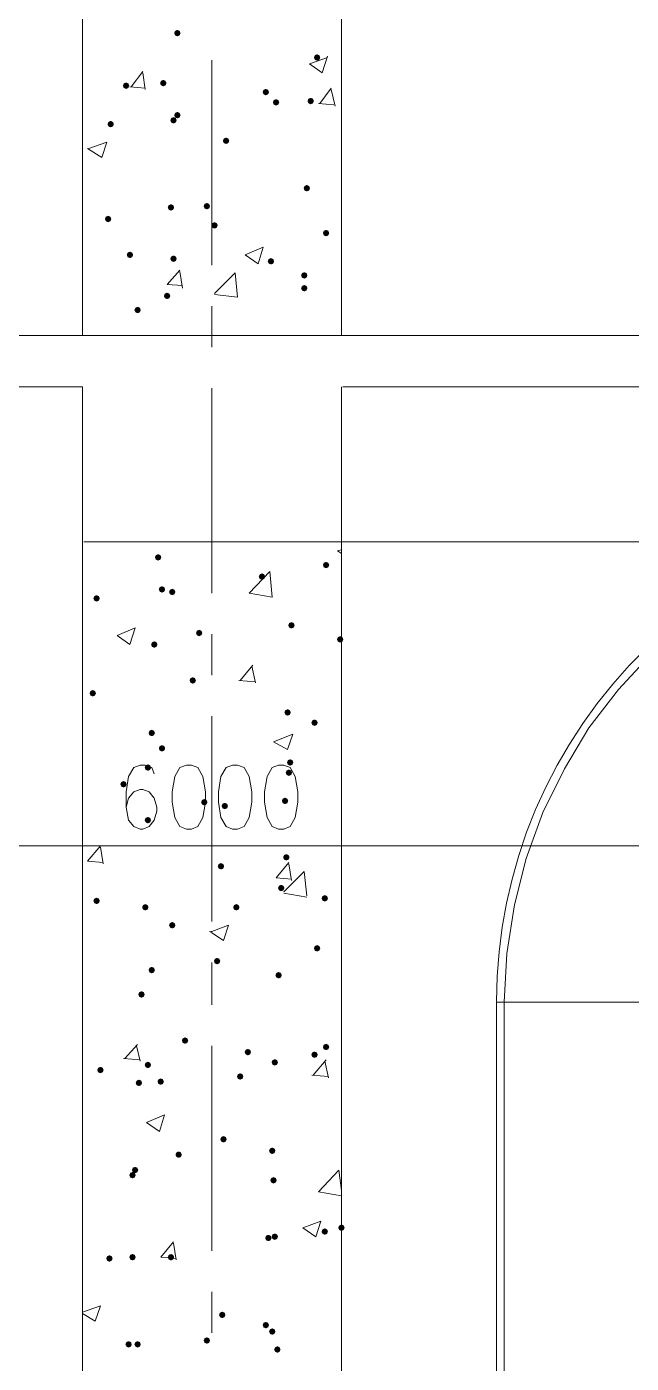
# Model space of a CAD drawing. Header units: millimetres. Extents: x 29 to 95071, y 20 to 67221.
# Drawn here: x 15689 to 18027, y 38930 to 44098 of the extents above; entities that cross this region are included whole.
import ezdxf

# ---------------------------------------------------------------- set-up
doc = ezdxf.new("R2010")
doc.units = ezdxf.units.MM

msp = doc.modelspace()

# ---------------------------------------------------------------- hatches: boundary and pattern name
h = msp.add_hatch(color=7)
h.dxf.hatch_style = 2
h.paths.add_polyline_path([(16271.7, 44061.1), (16262.9, 44064.8), (16259.3, 44073.5), (16262.9, 44082.3), (16271.7, 44085.9), (16280.4, 44082.3), (16284.1, 44073.5), (16280.4, 44064.8)])
h = msp.add_hatch(color=7)
h.dxf.hatch_style = 2
h.paths.add_polyline_path([(16812, 43966.9), (16803.2, 43970.6), (16799.6, 43979.3), (16803.2, 43988.1), (16812, 43991.7), (16820.7, 43988.1), (16824.3, 43979.3), (16820.7, 43970.6)])
h = msp.add_hatch(color=7)
h.dxf.hatch_style = 2
h.paths.add_polyline_path([(16073.4, 43857.9), (16064.7, 43861.5), (16061, 43870.3), (16064.7, 43879), (16073.4, 43882.7), (16082.2, 43879), (16085.8, 43870.3), (16082.2, 43861.5)])
h = msp.add_hatch(color=7)
h.dxf.hatch_style = 2
h.paths.add_polyline_path([(16217.2, 43867.8), (16208.4, 43871.5), (16204.8, 43880.2), (16208.4, 43889), (16217.2, 43892.6), (16225.9, 43889), (16229.6, 43880.2), (16225.9, 43871.5)])
h = msp.add_hatch(color=7)
h.dxf.hatch_style = 2
h.paths.add_polyline_path([(16613.7, 43833.1), (16604.9, 43836.8), (16601.3, 43845.5), (16604.9, 43854.3), (16613.7, 43857.9), (16622.4, 43854.3), (16626.1, 43845.5), (16622.4, 43836.8)])
h = msp.add_hatch(color=7)
h.dxf.hatch_style = 2
h.paths.add_polyline_path([(16653.3, 43793.5), (16644.6, 43797.1), (16640.9, 43805.9), (16644.6, 43814.6), (16653.3, 43818.2), (16662.1, 43814.6), (16665.7, 43805.9), (16662.1, 43797.1)])
h = msp.add_hatch(color=7)
h.dxf.hatch_style = 2
h.paths.add_polyline_path([(16787.2, 43798.4), (16778.4, 43802.1), (16774.8, 43810.8), (16778.4, 43819.6), (16787.2, 43823.2), (16795.9, 43819.6), (16799.6, 43810.8), (16795.9, 43802.1)])
h = msp.add_hatch(color=7)
h.dxf.hatch_style = 2
h.paths.add_polyline_path([(16013.9, 43709.2), (16005.2, 43712.8), (16001.6, 43721.6), (16005.2, 43730.3), (16013.9, 43734), (16022.7, 43730.3), (16026.3, 43721.6), (16022.7, 43712.8)])
h = msp.add_hatch(color=7)
h.dxf.hatch_style = 2
h.paths.add_polyline_path([(16256.8, 43724.1), (16248.1, 43727.7), (16244.4, 43736.5), (16248.1, 43745.2), (16256.8, 43748.9), (16265.6, 43745.2), (16269.2, 43736.5), (16265.6, 43727.7)])
h = msp.add_hatch(color=7)
h.dxf.hatch_style = 2
h.paths.add_polyline_path([(16271.7, 43743.9), (16262.9, 43747.5), (16259.3, 43756.3), (16262.9, 43765), (16271.7, 43768.7), (16280.4, 43765), (16284.1, 43756.3), (16280.4, 43747.5)])
h = msp.add_hatch(color=7)
h.dxf.hatch_style = 2
h.paths.add_polyline_path([(16460, 43644.8), (16451.3, 43648.4), (16447.6, 43657.2), (16451.3, 43665.9), (16460, 43669.5), (16468.8, 43665.9), (16472.4, 43657.2), (16468.8, 43648.4)])
h = msp.add_hatch(color=7)
h.dxf.hatch_style = 2
h.paths.add_polyline_path([(16772.3, 43461.4), (16763.5, 43465), (16759.9, 43473.8), (16763.5, 43482.5), (16772.3, 43486.2), (16781, 43482.5), (16784.7, 43473.8), (16781, 43465)])
h = msp.add_hatch(color=7)
h.dxf.hatch_style = 2
h.paths.add_polyline_path([(16385.7, 43392), (16376.9, 43395.6), (16373.3, 43404.4), (16376.9, 43413.1), (16385.7, 43416.8), (16394.4, 43413.1), (16398.1, 43404.4), (16394.4, 43395.6)])
h = msp.add_hatch(color=7)
h.dxf.hatch_style = 2
h.paths.add_polyline_path([(16004, 43342.4), (15995.3, 43346.1), (15991.6, 43354.8), (15995.3, 43363.6), (16004, 43367.2), (16012.8, 43363.6), (16016.4, 43354.8), (16012.8, 43346.1)])
h = msp.add_hatch(color=7)
h.dxf.hatch_style = 2
h.paths.add_polyline_path([(16246.9, 43387), (16238.2, 43390.7), (16234.5, 43399.4), (16238.2, 43408.2), (16246.9, 43411.8), (16255.7, 43408.2), (16259.3, 43399.4), (16255.7, 43390.7)])
h = msp.add_hatch(color=7)
h.dxf.hatch_style = 2
h.paths.add_polyline_path([(16415.4, 43317.6), (16406.7, 43321.3), (16403, 43330), (16406.7, 43338.8), (16415.4, 43342.4), (16424.2, 43338.8), (16427.8, 43330), (16424.2, 43321.3)])
h = msp.add_hatch(color=7)
h.dxf.hatch_style = 2
h.paths.add_polyline_path([(16846.6, 43287.9), (16837.9, 43291.5), (16834.3, 43300.3), (16837.9, 43309), (16846.6, 43312.7), (16855.4, 43309), (16859, 43300.3), (16855.4, 43291.5)])
h = msp.add_hatch(color=7)
h.dxf.hatch_style = 2
h.paths.add_polyline_path([(16088.3, 43203.6), (16079.5, 43207.3), (16075.9, 43216), (16079.5, 43224.8), (16088.3, 43228.4), (16097, 43224.8), (16100.7, 43216), (16097, 43207.3)])
h = msp.add_hatch(color=7)
h.dxf.hatch_style = 2
h.paths.add_polyline_path([(16256.8, 43188.8), (16248.1, 43192.4), (16244.4, 43201.2), (16248.1, 43209.9), (16256.8, 43213.5), (16265.6, 43209.9), (16269.2, 43201.2), (16265.6, 43192.4)])
h = msp.add_hatch(color=7)
h.dxf.hatch_style = 2
h.paths.add_polyline_path([(16633.5, 43178.9), (16624.8, 43182.5), (16621.1, 43191.2), (16624.8, 43200), (16633.5, 43203.6), (16642.3, 43200), (16645.9, 43191.2), (16642.3, 43182.5)])
h = msp.add_hatch(color=7)
h.dxf.hatch_style = 2
h.paths.add_polyline_path([(16762.4, 43124.3), (16753.6, 43128), (16750, 43136.7), (16753.6, 43145.5), (16762.4, 43149.1), (16771.1, 43145.5), (16774.8, 43136.7), (16771.1, 43128)])
h = msp.add_hatch(color=7)
h.dxf.hatch_style = 2
h.paths.add_polyline_path([(16232, 43045), (16223.3, 43048.7), (16219.6, 43057.4), (16223.3, 43066.2), (16232, 43069.8), (16240.8, 43066.2), (16244.4, 43057.4), (16240.8, 43048.7)])
h = msp.add_hatch(color=7)
h.dxf.hatch_style = 2
h.paths.add_polyline_path([(16762.4, 43074.8), (16753.6, 43078.4), (16750, 43087.2), (16753.6, 43095.9), (16762.4, 43099.5), (16771.1, 43095.9), (16774.8, 43087.2), (16771.1, 43078.4)])
h = msp.add_hatch(color=7)
h.dxf.hatch_style = 2
h.paths.add_polyline_path([(16118, 42990.5), (16109.3, 42994.1), (16105.6, 43002.9), (16109.3, 43011.6), (16118, 43015.3), (16126.8, 43011.6), (16130.4, 43002.9), (16126.8, 42994.1)])
h = msp.add_hatch(color=7)
h.dxf.hatch_style = 2
h.paths.add_polyline_path([(16197.3, 42033.9), (16188.6, 42037.5), (16184.9, 42046.3), (16188.6, 42055), (16197.3, 42058.7), (16206.1, 42055), (16209.7, 42046.3), (16206.1, 42037.5)])
h = msp.add_hatch(color=7)
h.dxf.hatch_style = 2
h.paths.add_polyline_path([(16846.6, 42004.2), (16837.9, 42007.8), (16834.3, 42016.5), (16837.9, 42025.3), (16846.6, 42028.9), (16855.4, 42025.3), (16859, 42016.5), (16855.4, 42007.8)])
h = msp.add_hatch(color=7)
h.dxf.hatch_style = 2
h.paths.add_polyline_path([(16598.8, 41959.5), (16590.1, 41963.2), (16586.4, 41971.9), (16590.1, 41980.7), (16598.8, 41984.3), (16607.6, 41980.7), (16611.2, 41971.9), (16607.6, 41963.2)])
h = msp.add_hatch(color=7)
h.dxf.hatch_style = 2
h.paths.add_polyline_path([(16212.2, 41910), (16203.5, 41913.6), (16199.8, 41922.4), (16203.5, 41931.1), (16212.2, 41934.8), (16221, 41931.1), (16224.6, 41922.4), (16221, 41913.6)])
h = msp.add_hatch(color=7)
h.dxf.hatch_style = 2
h.paths.add_polyline_path([(16251.9, 41900.1), (16243.1, 41903.7), (16239.5, 41912.5), (16243.1, 41921.2), (16251.9, 41924.8), (16260.6, 41921.2), (16264.3, 41912.5), (16260.6, 41903.7)])
h = msp.add_hatch(color=7)
h.dxf.hatch_style = 2
h.paths.add_polyline_path([(15959.4, 41875.3), (15950.7, 41878.9), (15947, 41887.7), (15950.7, 41896.4), (15959.4, 41900.1), (15968.2, 41896.4), (15971.8, 41887.7), (15968.2, 41878.9)])
h = msp.add_hatch(color=7)
h.dxf.hatch_style = 2
h.paths.add_polyline_path([(16355.9, 41741.5), (16347.2, 41745.1), (16343.6, 41753.8), (16347.2, 41762.6), (16355.9, 41766.2), (16364.7, 41762.6), (16368.3, 41753.8), (16364.7, 41745.1)])
h = msp.add_hatch(color=7)
h.dxf.hatch_style = 2
h.paths.add_polyline_path([(16712.8, 41771.2), (16704.1, 41774.8), (16700.4, 41783.6), (16704.1, 41792.3), (16712.8, 41796), (16721.6, 41792.3), (16725.2, 41783.6), (16721.6, 41774.8)])
h = msp.add_hatch(color=7)
h.dxf.hatch_style = 2
h.paths.add_polyline_path([(16182.5, 41696.8), (16173.7, 41700.5), (16170.1, 41709.2), (16173.7, 41718), (16182.5, 41721.6), (16191.2, 41718), (16194.9, 41709.2), (16191.2, 41700.5)])
h = msp.add_hatch(color=7)
h.dxf.hatch_style = 2
h.paths.add_polyline_path([(16901.2, 41716.7), (16892.4, 41720.3), (16888.8, 41729.1), (16892.4, 41737.8), (16901.2, 41741.5), (16909.9, 41737.8), (16913.6, 41729.1), (16909.9, 41720.3)])
h = msp.add_hatch(color=7)
h.dxf.hatch_style = 2
h.paths.add_polyline_path([(16331.2, 41558.1), (16322.4, 41561.7), (16318.8, 41570.5), (16322.4, 41579.2), (16331.2, 41582.8), (16339.9, 41579.2), (16343.6, 41570.5), (16339.9, 41561.7)])
h = msp.add_hatch(color=7)
h.dxf.hatch_style = 2
h.paths.add_polyline_path([(15944.6, 41508.5), (15935.8, 41512.1), (15932.2, 41520.9), (15935.8, 41529.6), (15944.6, 41533.3), (15953.3, 41529.6), (15956.9, 41520.9), (15953.3, 41512.1)])
h = msp.add_hatch(color=7)
h.dxf.hatch_style = 2
h.paths.add_polyline_path([(16698, 41434.1), (16689.2, 41437.8), (16685.6, 41446.5), (16689.2, 41455.3), (16698, 41458.9), (16706.7, 41455.3), (16710.3, 41446.5), (16706.7, 41437.8)])
h = msp.add_hatch(color=7)
h.dxf.hatch_style = 2
h.paths.add_polyline_path([(16802, 41394.5), (16793.3, 41398.1), (16789.6, 41406.9), (16793.3, 41415.6), (16802, 41419.3), (16810.8, 41415.6), (16814.4, 41406.9), (16810.8, 41398.1)])
h = msp.add_hatch(color=7)
h.dxf.hatch_style = 2
h.paths.add_polyline_path([(16172.6, 41354.8), (16163.8, 41358.5), (16160.2, 41367.2), (16163.8, 41376), (16172.6, 41379.6), (16181.3, 41376), (16184.9, 41367.2), (16181.3, 41358.5)])
h = msp.add_hatch(color=7)
h.dxf.hatch_style = 2
h.paths.add_polyline_path([(16212.2, 41295.4), (16203.5, 41299), (16199.8, 41307.8), (16203.5, 41316.5), (16212.2, 41320.1), (16221, 41316.5), (16224.6, 41307.8), (16221, 41299)])
h = msp.add_hatch(color=7)
h.dxf.hatch_style = 2
h.paths.add_polyline_path([(16157.7, 41221), (16148.9, 41224.7), (16145.3, 41233.4), (16148.9, 41242.2), (16157.7, 41245.8), (16166.4, 41242.2), (16170.1, 41233.4), (16166.4, 41224.7)])
h = msp.add_hatch(color=7)
h.dxf.hatch_style = 2
h.paths.add_polyline_path([(16707.9, 41240.8), (16699.1, 41244.5), (16695.5, 41253.2), (16699.1, 41262), (16707.9, 41265.6), (16716.6, 41262), (16720.3, 41253.2), (16716.6, 41244.5)])
h = msp.add_hatch(color=7)
h.dxf.hatch_style = 2
h.paths.add_polyline_path([(16702.9, 41201.2), (16694.2, 41204.8), (16690.5, 41213.6), (16694.2, 41222.3), (16702.9, 41226), (16711.7, 41222.3), (16715.3, 41213.6), (16711.7, 41204.8)])
h = msp.add_hatch(color=7)
h.dxf.hatch_style = 2
h.paths.add_polyline_path([(16063.5, 41156.6), (16054.8, 41160.2), (16051.1, 41169), (16054.8, 41177.7), (16063.5, 41181.4), (16072.3, 41177.7), (16075.9, 41169), (16072.3, 41160.2)])
h = msp.add_hatch(color=7)
h.dxf.hatch_style = 2
h.paths.add_polyline_path([(16375.8, 41087.2), (16367, 41090.8), (16363.4, 41099.6), (16367, 41108.3), (16375.8, 41112), (16384.5, 41108.3), (16388.2, 41099.6), (16384.5, 41090.8)])
h = msp.add_hatch(color=7)
h.dxf.hatch_style = 2
h.paths.add_polyline_path([(16455.1, 41072.3), (16446.3, 41076), (16442.7, 41084.7), (16446.3, 41093.5), (16455.1, 41097.1), (16463.8, 41093.5), (16467.5, 41084.7), (16463.8, 41076)])
h = msp.add_hatch(color=7)
h.dxf.hatch_style = 2
h.paths.add_polyline_path([(16688, 41092.1), (16679.3, 41095.8), (16675.6, 41104.5), (16679.3, 41113.3), (16688, 41116.9), (16696.8, 41113.3), (16700.4, 41104.5), (16696.8, 41095.8)])
h = msp.add_hatch(color=7)
h.dxf.hatch_style = 2
h.paths.add_polyline_path([(16157.7, 41017.8), (16148.9, 41021.4), (16145.3, 41030.2), (16148.9, 41038.9), (16157.7, 41042.6), (16166.4, 41038.9), (16170.1, 41030.2), (16166.4, 41021.4)])
h = msp.add_hatch(color=7)
h.dxf.hatch_style = 2
h.paths.add_polyline_path([(16693, 40874.1), (16684.2, 40877.7), (16680.6, 40886.5), (16684.2, 40895.2), (16693, 40898.8), (16701.7, 40895.2), (16705.4, 40886.5), (16701.7, 40877.7)])
h = msp.add_hatch(color=7)
h.dxf.hatch_style = 2
h.paths.add_polyline_path([(16440.2, 40839.4), (16431.5, 40843), (16427.8, 40851.8), (16431.5, 40860.5), (16440.2, 40864.1), (16449, 40860.5), (16452.6, 40851.8), (16449, 40843)])
h = msp.add_hatch(color=7)
h.dxf.hatch_style = 2
h.paths.add_polyline_path([(16673.2, 40755.1), (16664.4, 40758.7), (16660.8, 40767.5), (16664.4, 40776.2), (16673.2, 40779.9), (16681.9, 40776.2), (16685.6, 40767.5), (16681.9, 40758.7)])
h = msp.add_hatch(color=7)
h.dxf.hatch_style = 2
h.paths.add_polyline_path([(15959.4, 40705.5), (15950.7, 40709.2), (15947, 40717.9), (15950.7, 40726.7), (15959.4, 40730.3), (15968.2, 40726.7), (15971.8, 40717.9), (15968.2, 40709.2)])
h = msp.add_hatch(color=7)
h.dxf.hatch_style = 2
h.paths.add_polyline_path([(16841.7, 40715.4), (16832.9, 40719.1), (16829.3, 40727.8), (16832.9, 40736.6), (16841.7, 40740.2), (16850.4, 40736.6), (16854.1, 40727.8), (16850.4, 40719.1)])
h = msp.add_hatch(color=7)
h.dxf.hatch_style = 2
h.paths.add_polyline_path([(16147.8, 40680.8), (16139, 40684.4), (16135.4, 40693.1), (16139, 40701.9), (16147.8, 40705.5), (16156.5, 40701.9), (16160.2, 40693.1), (16156.5, 40684.4)])
h = msp.add_hatch(color=7)
h.dxf.hatch_style = 2
h.paths.add_polyline_path([(16499.7, 40680.8), (16490.9, 40684.4), (16487.3, 40693.1), (16490.9, 40701.9), (16499.7, 40705.5), (16508.4, 40701.9), (16512.1, 40693.1), (16508.4, 40684.4)])
h = msp.add_hatch(color=7)
h.dxf.hatch_style = 2
h.paths.add_polyline_path([(16251.9, 40611.4), (16243.1, 40615), (16239.5, 40623.8), (16243.1, 40632.5), (16251.9, 40636.1), (16260.6, 40632.5), (16264.3, 40623.8), (16260.6, 40615)])
h = msp.add_hatch(color=7)
h.dxf.hatch_style = 2
h.paths.add_polyline_path([(16812, 40522.1), (16803.2, 40525.8), (16799.6, 40534.5), (16803.2, 40543.3), (16812, 40546.9), (16820.7, 40543.3), (16824.3, 40534.5), (16820.7, 40525.8)])
h = msp.add_hatch(color=7)
h.dxf.hatch_style = 2
h.paths.add_polyline_path([(16425.3, 40472.6), (16416.6, 40476.2), (16412.9, 40485), (16416.6, 40493.7), (16425.3, 40497.4), (16434.1, 40493.7), (16437.7, 40485), (16434.1, 40476.2)])
h = msp.add_hatch(color=7)
h.dxf.hatch_style = 2
h.paths.add_polyline_path([(16172.6, 40437.9), (16163.8, 40441.5), (16160.2, 40450.3), (16163.8, 40459), (16172.6, 40462.7), (16181.3, 40459), (16184.9, 40450.3), (16181.3, 40441.5)])
h = msp.add_hatch(color=7)
h.dxf.hatch_style = 2
h.paths.add_polyline_path([(16663.3, 40418.1), (16654.5, 40421.7), (16650.9, 40430.4), (16654.5, 40439.2), (16663.3, 40442.8), (16672, 40439.2), (16675.6, 40430.4), (16672, 40421.7)])
h = msp.add_hatch(color=7)
h.dxf.hatch_style = 2
h.paths.add_polyline_path([(16132.9, 40343.7), (16124.2, 40347.3), (16120.5, 40356.1), (16124.2, 40364.9), (16132.9, 40368.5), (16141.7, 40364.9), (16145.3, 40356.1), (16141.7, 40347.3)])
h = msp.add_hatch(color=7)
h.dxf.hatch_style = 2
h.paths.add_polyline_path([(16301.4, 40165.3), (16292.7, 40168.9), (16289, 40177.7), (16292.7, 40186.4), (16301.4, 40190.1), (16310.2, 40186.4), (16313.8, 40177.7), (16310.2, 40168.9)])
h = msp.add_hatch(color=7)
h.dxf.hatch_style = 2
h.paths.add_polyline_path([(16846.6, 40140.5), (16837.9, 40144.1), (16834.3, 40152.9), (16837.9, 40161.6), (16846.6, 40165.3), (16855.4, 40161.6), (16859, 40152.9), (16855.4, 40144.1)])
h = msp.add_hatch(color=7)
h.dxf.hatch_style = 2
h.paths.add_polyline_path([(16544.3, 40120.7), (16535.5, 40124.3), (16531.9, 40133.1), (16535.5, 40141.8), (16544.3, 40145.4), (16553, 40141.8), (16556.7, 40133.1), (16553, 40124.3)])
h = msp.add_hatch(color=7)
h.dxf.hatch_style = 2
h.paths.add_polyline_path([(16802, 40110.8), (16793.3, 40114.4), (16789.6, 40123.1), (16793.3, 40131.9), (16802, 40135.5), (16810.8, 40131.9), (16814.4, 40123.1), (16810.8, 40114.4)])
h = msp.add_hatch(color=7)
h.dxf.hatch_style = 2
h.paths.add_polyline_path([(15974.3, 40051.3), (15965.5, 40054.9), (15961.9, 40063.7), (15965.5, 40072.4), (15974.3, 40076.1), (15983, 40072.4), (15986.7, 40063.7), (15983, 40054.9)])
h = msp.add_hatch(color=7)
h.dxf.hatch_style = 2
h.paths.add_polyline_path([(16157.7, 40071.1), (16148.9, 40074.7), (16145.3, 40083.5), (16148.9, 40092.2), (16157.7, 40095.9), (16166.4, 40092.2), (16170.1, 40083.5), (16166.4, 40074.7)])
h = msp.add_hatch(color=7)
h.dxf.hatch_style = 2
h.paths.add_polyline_path([(16648.4, 40081), (16639.6, 40084.7), (16636, 40093.4), (16639.6, 40102.2), (16648.4, 40105.8), (16657.1, 40102.2), (16660.8, 40093.4), (16657.1, 40084.7)])
h = msp.add_hatch(color=7)
h.dxf.hatch_style = 2
h.paths.add_polyline_path([(16123, 40001.7), (16114.2, 40005.3), (16110.6, 40014.1), (16114.2, 40022.9), (16123, 40026.5), (16131.7, 40022.9), (16135.4, 40014.1), (16131.7, 40005.3)])
h = msp.add_hatch(color=7)
h.dxf.hatch_style = 2
h.paths.add_polyline_path([(16207.3, 40006.7), (16198.5, 40010.3), (16194.9, 40019.1), (16198.5, 40027.8), (16207.3, 40031.4), (16216, 40027.8), (16219.6, 40019.1), (16216, 40010.3)])
h = msp.add_hatch(color=7)
h.dxf.hatch_style = 2
h.paths.add_polyline_path([(16514.6, 40026.5), (16505.8, 40030.1), (16502.2, 40038.9), (16505.8, 40047.6), (16514.6, 40051.3), (16523.3, 40047.6), (16526.9, 40038.9), (16523.3, 40030.1)])
h = msp.add_hatch(color=7)
h.dxf.hatch_style = 2
h.paths.add_polyline_path([(16450.1, 39783.6), (16441.4, 39787.3), (16437.7, 39796), (16441.4, 39804.8), (16450.1, 39808.4), (16458.9, 39804.8), (16462.5, 39796), (16458.9, 39787.3)])
h = msp.add_hatch(color=7)
h.dxf.hatch_style = 2
h.paths.add_polyline_path([(16276.6, 39724.1), (16267.9, 39727.8), (16264.3, 39736.5), (16267.9, 39745.3), (16276.6, 39748.9), (16285.4, 39745.3), (16289, 39736.5), (16285.4, 39727.8)])
h = msp.add_hatch(color=7)
h.dxf.hatch_style = 2
h.paths.add_polyline_path([(16638.5, 39739), (16629.7, 39742.7), (16626.1, 39751.4), (16629.7, 39760.2), (16638.5, 39763.8), (16647.2, 39760.2), (16650.9, 39751.4), (16647.2, 39742.7)])
h = msp.add_hatch(color=7)
h.dxf.hatch_style = 2
h.paths.add_polyline_path([(16098.2, 39644.8), (16089.5, 39648.5), (16085.8, 39657.2), (16089.5, 39666), (16098.2, 39669.6), (16107, 39666), (16110.6, 39657.2), (16107, 39648.5)])
h = msp.add_hatch(color=7)
h.dxf.hatch_style = 2
h.paths.add_polyline_path([(16108.1, 39664.7), (16099.4, 39668.3), (16095.7, 39677.1), (16099.4, 39685.8), (16108.1, 39689.4), (16116.9, 39685.8), (16120.5, 39677.1), (16116.9, 39668.3)])
h = msp.add_hatch(color=7)
h.dxf.hatch_style = 2
h.paths.add_polyline_path([(16643.4, 39625), (16634.7, 39628.7), (16631, 39637.4), (16634.7, 39646.2), (16643.4, 39649.8), (16652.2, 39646.2), (16655.8, 39637.4), (16652.2, 39628.7)])
h = msp.add_hatch(color=7)
h.dxf.hatch_style = 2
h.paths.add_polyline_path([(16841.7, 39426.7), (16832.9, 39430.4), (16829.3, 39439.1), (16832.9, 39447.9), (16841.7, 39451.5), (16850.4, 39447.9), (16854.1, 39439.1), (16850.4, 39430.4)])
h = msp.add_hatch(color=7)
h.dxf.hatch_style = 2
h.paths.add_polyline_path([(16906.1, 39441.6), (16897.4, 39445.3), (16893.7, 39454), (16897.4, 39462.8), (16906.1, 39466.4), (16914.9, 39462.8), (16918.5, 39454), (16914.9, 39445.3)])
h = msp.add_hatch(color=7)
h.dxf.hatch_style = 2
h.paths.add_polyline_path([(16623.6, 39402), (16614.9, 39405.6), (16611.2, 39414.4), (16614.9, 39423.1), (16623.6, 39426.7), (16632.4, 39423.1), (16636, 39414.4), (16632.4, 39405.6)])
h = msp.add_hatch(color=7)
h.dxf.hatch_style = 2
h.paths.add_polyline_path([(16648.4, 39406.9), (16639.6, 39410.6), (16636, 39419.3), (16639.6, 39428.1), (16648.4, 39431.7), (16657.1, 39428.1), (16660.8, 39419.3), (16657.1, 39410.6)])
h = msp.add_hatch(color=7)
h.dxf.hatch_style = 2
h.paths.add_polyline_path([(16009, 39322.7), (16000.2, 39326.3), (15996.6, 39335.1), (16000.2, 39343.8), (16009, 39347.4), (16017.7, 39343.8), (16021.4, 39335.1), (16017.7, 39326.3)])
h = msp.add_hatch(color=7)
h.dxf.hatch_style = 2
h.paths.add_polyline_path([(16098.2, 39327.6), (16089.5, 39331.3), (16085.8, 39340), (16089.5, 39348.8), (16098.2, 39352.4), (16107, 39348.8), (16110.6, 39340), (16107, 39331.3)])
h = msp.add_hatch(color=7)
h.dxf.hatch_style = 2
h.paths.add_polyline_path([(16246.9, 39327.6), (16238.2, 39331.3), (16234.5, 39340), (16238.2, 39348.8), (16246.9, 39352.4), (16255.7, 39348.8), (16259.3, 39340), (16255.7, 39331.3)])
h = msp.add_hatch(color=7)
h.dxf.hatch_style = 2
h.paths.add_polyline_path([(16445.2, 39104.6), (16436.4, 39108.2), (16432.8, 39117), (16436.4, 39125.7), (16445.2, 39129.4), (16453.9, 39125.7), (16457.6, 39117), (16453.9, 39108.2)])
h = msp.add_hatch(color=7)
h.dxf.hatch_style = 2
h.paths.add_polyline_path([(16613.7, 39064.9), (16604.9, 39068.6), (16601.3, 39077.3), (16604.9, 39086.1), (16613.7, 39089.7), (16622.4, 39086.1), (16626.1, 39077.3), (16622.4, 39068.6)])
h = msp.add_hatch(color=7)
h.dxf.hatch_style = 2
h.paths.add_polyline_path([(16385.7, 39005.4), (16376.9, 39009.1), (16373.3, 39017.8), (16376.9, 39026.6), (16385.7, 39030.2), (16394.4, 39026.6), (16398.1, 39017.8), (16394.4, 39009.1)])
h = msp.add_hatch(color=7)
h.dxf.hatch_style = 2
h.paths.add_polyline_path([(16638.5, 39040.1), (16629.7, 39043.8), (16626.1, 39052.5), (16629.7, 39061.3), (16638.5, 39064.9), (16647.2, 39061.3), (16650.9, 39052.5), (16647.2, 39043.8)])
h = msp.add_hatch(color=7)
h.dxf.hatch_style = 2
h.paths.add_polyline_path([(16083.3, 38990.6), (16074.6, 38994.2), (16070.9, 39003), (16074.6, 39011.7), (16083.3, 39015.4), (16092.1, 39011.7), (16095.7, 39003), (16092.1, 38994.2)])
h = msp.add_hatch(color=7)
h.dxf.hatch_style = 2
h.paths.add_polyline_path([(16118, 38990.6), (16109.3, 38994.2), (16105.6, 39003), (16109.3, 39011.7), (16118, 39015.4), (16126.8, 39011.7), (16130.4, 39003), (16126.8, 38994.2)])
h = msp.add_hatch(color=7)
h.dxf.hatch_style = 2
h.paths.add_polyline_path([(16658.3, 38970.7), (16649.5, 38974.4), (16645.9, 38983.1), (16649.5, 38991.9), (16658.3, 38995.5), (16667, 38991.9), (16670.7, 38983.1), (16667, 38974.4)])

# ---------------------------------------------------------------- linework, layer by layer
at = {"color": 7, "lineweight": 0}
for points in [[(15904.9, 42903.8), (15904.9, 46903.7)], [(16906.1, 42903.8), (16906.1, 46903.7)], [(16831.8, 43919.9), (16851.6, 43984.3)], [(16405.5, 43176.4), (16405.5, 43969.4)], [(16782.2, 43954.6), (16851.6, 43979.3)], [(16782.2, 43954.6), (16831.8, 43919.9)], [(16093.3, 43865.3), (16137.9, 43924.8)], [(16147.8, 43855.4), (16137.9, 43919.9)], [(16088.3, 43865.3), (16147.8, 43860.4)], [(16821.9, 43800.9), (16866.5, 43860.4)], [(16881.3, 43791), (16866.5, 43855.4)], [(16816.9, 43800.9), (16876.4, 43795.9)], [(15924.7, 43627.4), (15979.3, 43592.7)], [(15929.7, 43627.4), (15999.1, 43652.2)], [(15979.3, 43592.7), (15999.1, 43652.2)], [(16534.4, 43216), (16603.8, 43245.8)], [(16534.4, 43216), (16583.9, 43181.3)], [(16583.9, 43181.3), (16603.8, 43245.8)], [(16232, 43102), (16281.6, 43156.5)], [(16291.5, 43087.2), (16281.6, 43151.6)], [(16415.4, 43067.3), (16494.7, 43146.6), (16504.6, 43052.5)], [(16232, 43102), (16291.5, 43097.1)], [(16415.4, 43062.4), (16504.6, 43052.5)], [(16405.5, 42859.2), (16405.5, 43017.8)], [(14745.1, 42903.8), (18799.5, 42903.8)], [(15097, 42705.5), (15904.9, 42705.5)], [(15904.9, 32653.6), (15904.9, 42705.5)], [(16405.5, 41907.5), (16405.5, 42700.5)], [(16906.1, 32653.6), (16906.1, 42705.5)], [(18606.2, 42705.5), (16911.1, 42705.5)], [(15909.9, 42105.8), (16911.1, 42105.8)], [(16891.3, 42071.1), (16906.1, 42076)], [(16891.3, 42071.1), (16906.1, 42061.2)], [(16911.1, 42105.8), (21907.3, 42105.8)], [(16549.3, 41907.5), (16628.6, 41991.8)], [(16628.6, 41991.8), (16638.5, 41892.6), (16549.3, 41907.5)], [(16038.7, 41743.9), (16108.1, 41773.7)], [(16088.3, 41709.2), (16108.1, 41773.7)], [(16038.7, 41743.9), (16088.3, 41709.2)], [(16405.5, 41590.3), (16405.5, 41748.9)], [(18086.4, 41696.3), (18018.7, 41627.6), (17954.9, 41555.9), (17895.1, 41481.3), (17839.2, 41404), (17787.4, 41324.3), (17739.7, 41242.2), (17696.2, 41157.9), (17657, 41071.6), (17622.2, 40983.5), (17591.7, 40893.7), (17565.8, 40802.4), (17544.4, 40709.7), (17527.6, 40615.8), (17515.6, 40521), (17508.3, 40425.2), (17505.9, 40328.8)], [(18105.6, 41674.5), (17976.7, 41535.8), (17862.7, 41387.1), (17768.6, 41228.5), (17684.3, 41059.9), (17619.9, 40881.5), (17575.3, 40703.1), (17545.5, 40514.7), (17535.6, 40326.4)], [(16514.6, 41570.5), (16564.1, 41629.9)], [(16574, 41560.5), (16559.2, 41625)], [(16509.6, 41570.5), (16574, 41565.5)], [(16405.5, 40638.6), (16405.5, 41431.7)], [(16643.4, 41332.5), (16717.8, 41362.3)], [(16698, 41302.8), (16717.8, 41362.3)], [(16643.4, 41332.5), (16698, 41302.8)], [(16182.5, 41208.6), (16172.6, 41233.4), (16147.8, 41243.3), (16127.9, 41243.3), (16103.2, 41233.4), (16083.3, 41198.7), (16073.4, 41139.2), (16073.4, 41079.8), (16083.3, 41030.2), (16103.2, 41005.4), (16127.9, 40995.5), (16137.9, 40995.5), (16162.6, 41005.4), (16182.5, 41030.2), (16192.4, 41064.9), (16192.4, 41079.8), (16182.5, 41114.5), (16162.6, 41139.2), (16137.9, 41149.1), (16127.9, 41149.1), (16103.2, 41139.2), (16083.3, 41114.5), (16073.4, 41079.8)], [(13654.6, 40931.1), (19156.4, 40931.1)], [(15924.7, 40871.6), (15974.3, 40931.1)], [(15984.2, 40861.7), (15974.3, 40926.1)], [(15924.7, 40871.6), (15984.2, 40866.6)], [(16653.3, 40807.1), (16702.9, 40866.6)], [(16683.1, 40752.6), (16762.4, 40831.9)], [(16712.8, 40797.2), (16702.9, 40861.7)], [(16772.3, 40737.8), (16762.4, 40831.9)], [(16653.3, 40807.1), (16712.8, 40802.2)], [(16683.1, 40747.7), (16772.3, 40732.8)], [(16395.6, 40599), (16405.5, 40594), (16450.1, 40564.3)], [(16400.6, 40599), (16405.5, 40599), (16469.9, 40623.8)], [(16450.1, 40564.3), (16469.9, 40623.8)], [(16405.5, 40316.4), (16405.5, 40480)], [(17505.9, 40326.4), (17505.9, 32529.7)], [(17505.9, 40326.4), (21307.5, 40326.4)], [(17535.6, 40326.4), (17535.6, 32529.7)], [(16068.5, 40108.3), (16118, 40162.8)], [(16063.5, 40108.3), (16127.9, 40103.3)], [(16127.9, 40098.4), (16113.1, 40157.8)], [(16405.5, 39364.8), (16405.5, 40157.8)], [(16797.1, 40043.8), (16846.6, 40103.3)], [(16856.6, 40033.9), (16841.7, 40098.4)], [(16792.1, 40043.8), (16856.6, 40038.9)], [(16152.7, 39860.4), (16222.1, 39890.2)], [(16152.7, 39860.4), (16202.3, 39825.8)], [(16202.3, 39825.8), (16222.1, 39890.2)], [(16816.9, 39592.8), (16896.2, 39677.1)], [(16906.1, 39597.7), (16896.2, 39677.1)], [(16816.9, 39592.8), (16906.1, 39577.9)], [(16757.4, 39454), (16826.8, 39478.8)], [(16757.4, 39454), (16807, 39419.3)], [(16807, 39419.3), (16826.8, 39478.8)], [(16207.3, 39340), (16256.8, 39399.5)], [(16266.7, 39330.1), (16256.8, 39394.5)], [(16207.3, 39340), (16266.7, 39335.1)], [(16405.5, 39047.6), (16405.5, 39206.2)], [(15904.9, 39126.9), (15974.3, 39151.7)], [(15954.5, 39092.2), (15974.3, 39151.7)], [(15904.9, 39121.9), (15954.5, 39092.2)]]:
    msp.add_lwpolyline(points, dxfattribs=at)
for points in [[(16306.4, 41243.3), (16281.6, 41233.4), (16261.8, 41198.7), (16251.9, 41139.2), (16251.9, 41099.6), (16261.8, 41040.1), (16281.6, 41005.4), (16306.4, 40995.5), (16326.2, 40995.5), (16351, 41005.4), (16370.8, 41040.1), (16380.7, 41099.6), (16380.7, 41139.2), (16370.8, 41198.7), (16351, 41233.4), (16326.2, 41243.3)], [(16484.8, 41243.3), (16460, 41233.4), (16440.2, 41198.7), (16430.3, 41139.2), (16430.3, 41099.6), (16440.2, 41040.1), (16460, 41005.4), (16484.8, 40995.5), (16504.6, 40995.5), (16529.4, 41005.4), (16549.3, 41040.1), (16559.2, 41099.6), (16559.2, 41139.2), (16549.3, 41198.7), (16529.4, 41233.4), (16504.6, 41243.3)], [(16663.3, 41243.3), (16638.5, 41233.4), (16618.6, 41198.7), (16608.7, 41139.2), (16608.7, 41099.6), (16618.6, 41040.1), (16638.5, 41005.4), (16663.3, 40995.5), (16683.1, 40995.5), (16707.9, 41005.4), (16727.7, 41040.1), (16737.6, 41099.6), (16737.6, 41139.2), (16727.7, 41198.7), (16707.9, 41233.4), (16683.1, 41243.3)]]:
    msp.add_lwpolyline(points, close=True, dxfattribs=at)

doc.saveas('drawing.dxf')
